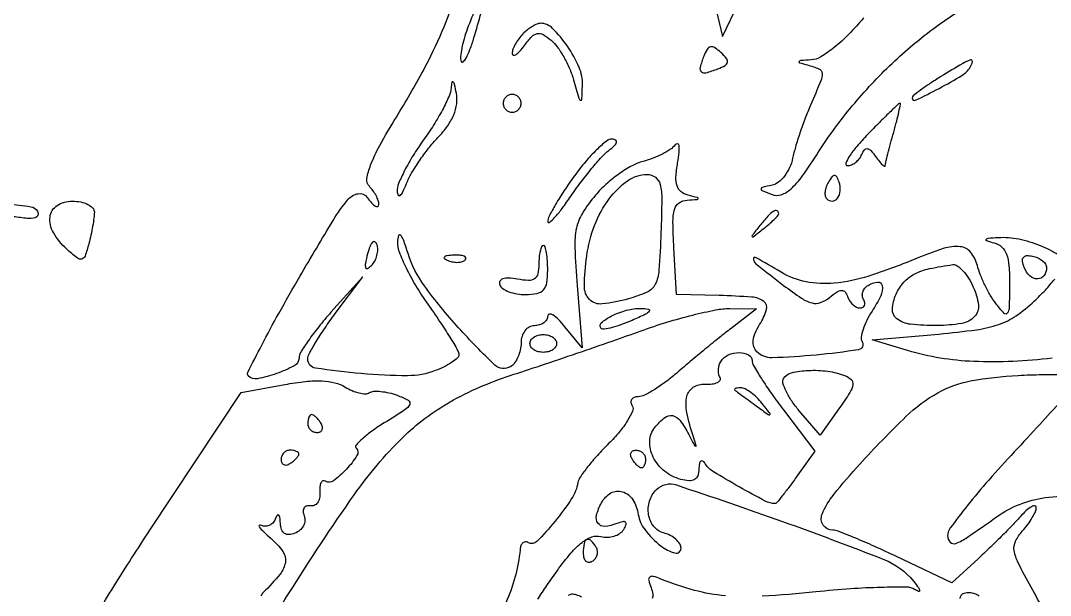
# Model space of a CAD drawing. Extents: x 4 to 800, y 0 to 528.
# Drawn here: x 583.7 to 699.6, y 246.7 to 311.3 of the extents above; entities that cross this region are included whole.
import ezdxf

# ---------------------------------------------------------------- set-up
doc = ezdxf.new("R2010")
doc.units = 0

msp = doc.modelspace()

# ---------------------------------------------------------------- linework, layer by layer
for points in [[(661.255782, 315.5), (662.663117, 309.5), (664.489076, 313.34183, -0.021257)], [(700.440828, 284.952369, 0.047251), (698.464655, 285.977931, 0.046603), (696.002379, 286.715744, 0.062841), (693.6849, 286.883999, 0.005107), (692.536333, 286.811247, 0.215331), (692.324996, 286.696435, 0.522736), (692.36989, 286.55837, 0.009365), (693.25, 286.310674, -0.124978), (694.077254, 285.854138, -0.116216), (694.613641, 285.046861, -0.07023), (694.899104, 283.738622, -0.020558), (694.968197, 281.676676, -0.004606), (694.923316, 279.009672, -0.148771), (694.720581, 278.400786, -0.480147), (694.35128, 278.379073, -0.021762), (693.424767, 279.5, -0.029379), (692.80456, 280.42937, -0.01881), (692.191219, 281.573438, -0.0189), (691.67325, 282.74367, -0.033235), (691.348163, 283.75, 0.10938), (690.599722, 285.245905, 0.200306), (689.418685, 285.881351, 0.104018), (687.513305, 285.672731, 0.019861), (684.229771, 284.451538, -0.021412), (679.124828, 282.570939, -0.053699), (675.24281, 281.772496, -0.073446), (672.07785, 281.934284, -0.083987), (669.25, 283.015788, 0.004894), (666.394918, 284.662185, 0.641142), (666.144015, 284.480414, 0.179306), (666.516038, 283.875325, 0.003276), (669.544927, 281.53353, 0.01476), (671.550575, 280.095354, 0.083548), (672.744315, 279.553848, 0.15126), (673.698868, 279.593094, 0.087389), (674.707548, 280.164841, -0.024286), (675.552459, 280.795813, -0.138661), (676.079303, 280.968837, -0.243174), (676.454568, 280.794304, -0.083623), (676.745955, 280.25, 0.065175), (676.979654, 279.772108, 0.064004), (677.32969, 279.367188, 0.069532), (677.737923, 279.093086, 0.113599), (678.14235, 279, 0.11052), (678.468735, 279.073036, 0.183092), (678.662424, 279.273452, 0.159957), (678.689326, 279.575155, 0.081499), (678.542705, 279.930902, -0.115573), (678.406437, 280.337401, -0.10045), (678.454464, 280.784938, -0.093349), (678.680279, 281.204961, -0.084644), (679.050219, 281.531037, -0.110511), (680.118368, 281.901022, -0.403005), (680.635349, 281.505662, -0.150098), (680.466893, 280.361928, -0.033971), (679.493707, 278.63074, 0.029582), (678.897008, 277.590736, 0.037906), (678.481641, 276.568542, 0.041703), (678.280615, 275.697567, 0.176048), (678.388002, 275.181216, -0.535571), (677.983939, 274.299761, -0.016077), (673.206815, 273.697411, -0.016237), (668.231149, 273.394484, -0.206287), (666.528258, 274.071742, -0.124627), (666.196298, 274.628784, -0.098489), (666.130862, 275.329583, -0.07474), (666.346708, 276.166372, -0.039171), (666.844329, 277.122338, 0.060886), (667.634419, 278.815395, 0.327218), (667.335487, 279.725158, 0.138338), (665.986243, 280.211449, 0.011838), (662.279697, 280.386969), (657.5, 280.5), (657.19774, 285.75, -0.010589), (657.092215, 288.653198, -0.072058), (657.275857, 290.072067, -0.173292), (657.78823, 290.796247, -0.137759), (658.69774, 291.116001, 0.002806), (659.829839, 291.19525, 0.347229), (659.928766, 291.286291, 0.382205), (659.859847, 291.393422, 0.002986), (658.788194, 291.68197, -0.101659), (657.99366, 292.075292, -0.150642), (657.552019, 292.707898, -0.095031), (657.430143, 293.710711, -0.025324), (657.622386, 295.315969, 0.015712), (657.791168, 296.527638, 0.063594), (657.77626, 297.271694, 0.344633), (657.589395, 297.449292, 0.266624), (657.324175, 297.329284, -0.087291), (656.813052, 296.831771, -0.029909), (655.922217, 296.300239, -0.028664), (654.848995, 295.819869, -0.029418), (653.737035, 295.470136, 0.063513), (652.49878, 294.985927, 0.02933), (651.029304, 294.068202, 0.028472), (649.576639, 292.908241, 0.035148), (648.371005, 291.664329, 0.035442), (646.899818, 289.64083, 0.089737), (646.229771, 287.957398, 0.060423), (646.056709, 285.774255, 0.009829), (646.317394, 281.523477), (646.88688, 274.5), (644.94344, 276.860784, 0.021658), (644.195674, 277.692919, 0.056025), (643.570885, 278.201795, 0.157931), (643.183108, 278.304246, 0.398201), (643, 278.110784, -0.134012), (642.884392, 277.687194, -0.100465), (642.559375, 277.326293, -0.087295), (642.073199, 277.083441, -0.072404), (641.5, 277, 0.128528), (640.92796, 276.850484, 0.100726), (640.440625, 276.429836, 0.089148), (640.112945, 275.800591, 0.075715), (640, 275.059017, -0.054823), (639.912393, 274.262416, -0.049362), (639.653039, 273.473764, -0.052449), (639.27134, 272.808907, -0.098128), (638.818856, 272.388047, -0.340612), (637.066075, 272.569223, -0.0188), (632.960342, 276.772758, -0.026426), (629.139206, 281.467276, -0.080447), (627.283249, 285.122731, 0.008914), (626.768204, 286.640813, 0.098155), (626.439126, 287.189056, 0.591398), (626.216007, 287.135961, 0.055017), (626.102088, 286.426022, 0.10374), (626.277948, 285.319104, 0.021952), (627.058113, 283.515196, 0.022097), (628.167688, 281.466049, 0.019399), (629.5, 279.42922, -0.006941), (630.840911, 277.486657, -0.009919), (631.971875, 275.723952, -0.006255), (632.86632, 274.225363, -0.132161), (633, 273.728447, -0.212334), (632.838503, 273.365302, -0.035278), (632.22132, 272.882967, -0.033416), (631.364403, 272.385443, -0.02398), (630.349175, 271.942657, -0.091081), (627.233931, 271.370434, -0.022463), (622.017543, 271.604915, -0.015079), (616.86823, 272.225796, -0.370888), (616, 273.235262, -0.125401), (616.148532, 273.81818, -0.011151), (616.909069, 275.14249, -0.014002), (617.909419, 276.697684, -0.010463), (619.094702, 278.356096), (622.189404, 282.5), (618.609579, 278.5, 0.01293), (617.237513, 276.884725, 0.017041), (616.076957, 275.339657, 0.014537), (615.204233, 274.010724, 0.135565), (615.014877, 273.358408, -0.273751), (614.486523, 272.49167, -0.037863), (612.474385, 271.609328, -0.038087), (610.338919, 271.037976, -0.247552), (609.310507, 271.35616, -0.324337), (609.248129, 271.747331, -0.002407), (610.825893, 274.823253, -0.007646), (612.742881, 278.382425, -0.004684), (615.106092, 282.522207, -0.003629), (618.851924, 288.837767, -0.040546), (620.558392, 291.209749, -0.179953), (621.682449, 291.838513, -0.280352), (622.677586, 291.426249, 0.024303), (623.18711, 290.796125, 0.072279), (623.611541, 290.440134, 0.237106), (623.86992, 290.417337, 0.307472), (624, 290.60887, 0.082416), (623.924293, 291.065049, 0.037462), (623.685908, 291.622947, 0.035779), (623.339934, 292.18696, 0.040934), (622.930752, 292.669248, -0.240916), (622.654305, 293.52467, -0.053119), (623.073156, 295.059652, -0.033759), (624.115645, 297.273943, -0.010435), (625.974486, 300.458316, 0.012749), (629.006009, 305.707236, 0.023902), (631.139373, 310.118465, 0.028872), (632.554761, 314.057769, 0.036446)], [(678.527866, 311.599311, -0.022632), (676.886229, 309.771284, -0.029863), (675.223915, 308.271324, -0.032478), (673.718132, 307.220112, -0.123144), (672.629538, 306.883999, 0.004618), (671.47589, 306.810464, 0.232336), (671.285262, 306.69891, 0.504464), (671.333969, 306.565337, 0.007774), (672.25, 306.310674, -0.038397), (673.513779, 305.874452, -0.280275), (673.868047, 305.373083, -0.115763), (673.730093, 304.528364, -0.005146), (672.561091, 301.783927, 0.012988), (671.96899, 300.331088, 0.009298), (671.37984, 298.678341, 0.009398), (670.87719, 297.081909, 0.019845), (670.560409, 295.823193, -0.055322), (670.215497, 294.773241, -0.055995), (669.649795, 293.829081, -0.061649), (668.960261, 293.124798, -0.119023), (668.249318, 292.793649, 0.006573), (667.13202, 292.553027, 0.347547), (667.003425, 292.39288, 0.303999), (667.123992, 292.209921, 0.005684), (668.241447, 291.755122, 0.176858), (669.27557, 291.729204, 0.104179), (670.353306, 292.364504, 0.052912), (671.652817, 293.831844, 0.012499), (673.487163, 296.547386, -0.031489), (677.275725, 301.721159, -0.02958), (681.759035, 306.493767, -0.030336), (686.638291, 310.577283, -0.038698), (691.609966, 313.686225, 0.010208)], [(582.246592, 290.708061, -0.015787), (584.820254, 290.37499, -0.217577), (585.583031, 289.865652, -0.225002), (585.633608, 289.411643, -0.259153), (585.312975, 289.123572, -0.078404), (584.439018, 289.063771, -0.015916), (582.892048, 289.2503, 0.073189)], [(699.747927, 273.347521, -0.039787), (690.934783, 272.976671, -0.063321), (683.5, 274.206658), (679.5, 275.402161), (687, 276.063128, 0.012063), (691.233925, 276.539435, 0.048875), (693.756341, 277.140227, 0.067257), (695.694353, 278.114476, 0.037959), (697.75, 279.763257, 0.017051), (698.994507, 281.009226, 0.02196), (700.045313, 282.239706, 0.020476)], [(610.573954, 241.795671, 0.005036), (613.818805, 246.832739, -0.012156), (621.229078, 257.983907, -0.045667), (626.648638, 264.390855, -0.066206), (632.010664, 268.42667, -0.049927), (638.77221, 271.391333, 0.002417), (642.239442, 272.533715, 0.001514), (646.286212, 273.902399, 0.001519), (650.263421, 275.274496, 0.002772), (653.5, 276.422254, -0.01258), (656.400008, 277.38705, -0.012844), (659.325, 278.197585, -0.012695), (661.897518, 278.770823, -0.050988), (663.5, 278.918628), (666.5, 278.888889), (663.634262, 276.694444, 0.0056), (662.311949, 275.658184, 0.002939), (660.689645, 274.341498, 0.002923), (659.042776, 272.97254, 0.004487), (657.634262, 271.765973, -0.018687), (656.338298, 270.718127, -0.022091), (655.036166, 269.830375, -0.021631), (653.887395, 269.18636, -0.114369), (653.190983, 269.015973, 0.083997), (652.738024, 268.933641, 0.160292), (652.450046, 268.707691, 0.17923), (652.371186, 268.375288, 0.108376), (652.50684, 267.988933, -0.245038), (652.549916, 267.399643, -0.037513), (651.98603, 266.323431, -0.034746), (651.065613, 265.053283, -0.023614), (649.856389, 263.738933, 0.013713), (648.588527, 262.414453, 0.01707), (647.488099, 261.113272, 0.015451), (646.646878, 259.976238, 0.111602), (646.393517, 259.348802, -0.105559), (645.694409, 257.556108, -0.026546), (643.823583, 255.018334, -0.020052), (641.768035, 252.714158, -0.352567), (640.840973, 252.598284, 0.141762), (640.512218, 252.689952, 0.171725), (640.213152, 252.580834, 0.129839), (639.991014, 252.271365, 0.069223), (639.88465, 251.809017, -0.043796), (639.349947, 248.792362, -0.04059), (638.289727, 245.833809, -0.043271)], [(698.834323, 244.931106, 0.00694), (697.401184, 247.583958, -0.010076), (695.93206, 250.344672, -0.078971), (695.488081, 251.724638, -0.153001), (695.645426, 252.765812, -0.070599), (696.420993, 253.912699, 0.024895), (697.022923, 254.648308, 0.027652), (697.526394, 255.415571, 0.028556), (697.877816, 256.110269, 0.1123), (697.966731, 256.578741, 0.404188), (697.794207, 256.744856, 0.134861), (697.421913, 256.64188, 0.054388), (696.84343, 256.205187, 0.022433), (696.15875, 255.5, -0.010892), (695.272195, 254.543694, -0.004537), (694.036496, 253.290636, -0.004486), (692.688605, 251.972261, -0.005789), (691.426203, 250.787271), (688.468367, 248.074541), (682.248016, 251.037271, 0.00553), (679.795648, 252.172224, 0.0077), (677.574416, 253.129698, 0.005019), (675.698093, 253.882502, 0.093146), (675.072849, 254, -0.251989), (673.997925, 254.57847, -0.247642), (673.877765, 255.802171, -0.072657), (675.188287, 258.025109, -0.015679), (678.10363, 261.42301, -0.015169), (683.313856, 266.787606, -0.06494), (686.883252, 269.444961, -0.082088), (690.589765, 270.783064, -0.033212), (695.943886, 271.40826, -0.006503), (698.649528, 271.507972, -0.010867), (700.927267, 271.51275, -0.004672)], [(590.531449, 241.581937, -0.008582), (594.170246, 247.665217, -0.00717), (598.235752, 254), (608.5, 269.5), (613.413982, 270.388138, -0.017955), (615.757826, 270.725375, -0.037211), (617.604581, 270.785615, -0.048408), (619.064045, 270.582147, -0.080923), (620.204659, 270.104261, 0.03826), (620.986789, 269.69532, 0.044387), (621.784747, 269.433921, 0.049765), (622.484614, 269.343558, 0.146671), (622.948324, 269.468062, -0.125914), (623.432067, 269.619327, -0.036658), (624.21877, 269.603018, -0.034317), (625.134447, 269.452786, -0.030782), (626.055799, 269.175062, -0.034364), (627.311502, 268.609754, -0.398635), (627.466542, 268.142567, -0.13981), (626.956853, 267.556793, -0.005837), (624.595553, 266.059055, 0.016543), (623.216143, 265.142125, 0.028741), (622.144864, 264.28076, 0.030131), (621.437619, 263.559921, 0.393925), (621.449583, 263.217084, -0.352981), (621.538867, 262.383807, -0.045253), (620.351788, 260.8617, -0.04415), (618.888482, 259.55282, -0.307989), (617.979258, 259.512819, 0.238488), (617.707142, 259.536099, 0.186411), (617.487407, 259.330788, 0.092938), (617.363343, 258.874328, 0.039697), (617.362905, 258.239238, -0.068828), (617.324816, 257.591964, -0.10692), (617.103112, 257.080815, -0.136402), (616.736727, 256.786113, -0.151096), (616.285988, 256.738004, 0.117711), (615.86543, 256.720856, 0.187734), (615.581778, 256.506899, 0.154942), (615.484399, 256.119013, 0.076382), (615.593459, 255.617046, -0.113852), (615.672793, 255.052767, -0.10031), (615.504249, 254.481718, -0.093879), (615.11267, 253.991661, -0.085966), (614.557471, 253.660427, -0.075212), (613.877747, 253.511091, -0.16824), (613.374177, 253.648959, -0.162991), (613.053484, 254.073391, -0.069617), (612.921053, 254.781385, 0.019881), (612.863281, 255.454151, 0.196694), (612.726606, 255.696303, 0.445455), (612.551994, 255.666399, 0.044984), (612.335642, 255.243769, -0.096578), (612.053352, 254.808917, -0.105177), (611.635855, 254.527642, -0.107513), (611.147724, 254.444312, -0.105037), (610.66459, 254.569957, 0.39056), (610.527093, 254.530277, 0.315201), (610.537627, 254.369751, 0.033983), (611.027462, 253.837751, 0.009368), (611.867758, 253.07054, -0.056239), (613.18079, 251.624443, -0.194092), (613.47765, 250.41885, -0.137732), (612.883917, 249.073903, -0.023988), (611, 247, 0.070377), (610.724625, 246.633883, 0.005226)], [(700.796875, 268.581304, -0.00456), (698.374999, 265.898128, -0.002872), (695.5, 262.806593, 0.008601), (692.626557, 259.644852, 0.012384), (690.203125, 256.742395, 0.008182), (688.29799, 254.25993, 0.160919), (688, 253.358006, 0.196487), (688.28732, 252.655092, 0.299793), (688.909924, 252.520956, 0.057371), (690.253439, 253.228879, 0.004741), (693.5, 255.493364, -0.121103), (698.968414, 257.661664, -0.075481), (705.898409, 257.563173, -0.081885)], [(641.906546, 246.263097, -0.008792), (642.903647, 247.781254, -0.006022), (644.086115, 249.470383, -0.019397), (645.601529, 251.416578, -0.051587), (646.867719, 252.637834, -0.079112), (647.972105, 253.250314, -0.15222), (648.973256, 253.296743, 0.070694), (649.719834, 253.21079, 0.067462), (650.473446, 253.333374, 0.072202), (651.119408, 253.637578, 0.108661), (651.551186, 254.082821, 0.041767), (651.829857, 254.6313, 0.326958), (651.764353, 254.892846, 0.241461), (651.456315, 254.961582, 0.028032), (650.761811, 254.73884, -0.071681), (649.421815, 254.434559, -0.261377), (648.658024, 254.785907, -0.226247), (648.491926, 255.681711, -0.057496), (649.050438, 257.094244, -0.140847), (650.111991, 258.186268, -0.209746), (651.417903, 258.325473, -0.176503), (652.574772, 257.433705, -0.104222), (653.191529, 255.780048, 0.129832), (653.948541, 254.026392, 0.05887), (655.726494, 252.241093, 0.102893), (657.314739, 251.444699, 0.492501), (658, 251.971648, 0.142366), (657.853723, 252.47497, 0.071497), (657.4193, 252.982016, 0.061919), (656.779204, 253.416136, 0.054177), (656.02315, 253.704197, -0.164559), (654.930199, 254.423348, -0.126068), (654.353951, 255.742612, -0.115015), (654.458516, 257.277589, -0.1227), (655.233412, 258.566745, -0.283823), (657.474222, 259.096848, -0.005292), (669.40058, 254.993265, -0.008253), (680.824612, 250.71306, -0.129355), (684.158639, 248.270588, -0.010681), (684.722163, 247.544331, -0.127488), (684.85451, 247.217653, -0.570259), (684.736233, 247.124794, -0.042458), (684.280458, 247.348234, 0.134691), (683.393042, 247.596612, 0.007627), (680.517165, 247.567515, 0.011244), (677.055115, 247.401705, 0.00798), (673.181795, 247.066596, -0.011403), (667.119049, 246.583854, -0.034777)], [(662.992452, 246.636986, -0.044749), (659.516732, 247.240203, -0.031154), (655.738659, 248.507192, 0.027685), (654.859279, 248.808893, 0.253185), (654.478053, 248.723321, 0.279834), (654.365168, 248.368883, 0.032269), (654.624435, 247.536324, -0.045941), (654.830492, 246.804864, -0.164695), (654.761938, 246.331052, -0.229884)], [(689.422619, 246.313028, -0.19843), (689.517428, 246.680271, -0.16414), (689.867832, 246.92051, -0.069015), (690.440983, 247, -0.087486), (691.036259, 246.89504, -0.094459), (691.542039, 246.593635, -0.100122)], [(646.837315, 246.46342, 0.06023), (646.206916, 246.727794, 0.075819), (645.666447, 246.795944, 0.192186), (645.309167, 246.642501, 0.128035)]]:
    msp.add_lwpolyline(points, format="xyb")
for points in [[(633.942408, 310.348522, 0.020915), (633.580461, 309.261766, 0.023445), (633.326104, 308.18894, 0.0236), (633.197028, 307.26444, 0.103689), (633.259965, 306.720104, 0.543073), (633.478783, 306.663291, 0.083317), (633.817071, 307.095988, 0.035136), (634.248466, 308.043965, 0.014759), (634.699206, 309.371582, 0.008454), (635.508708, 312.177451, 0.234952), (635.363139, 312.904662, 0.571914), (634.953723, 312.85225, 0.010282)], [(640.2, 309.8, 0.036824), (639.740791, 309.267666, 0.034294), (639.3525, 308.661356, 0.036129), (639.083728, 308.073483, 0.089385), (639, 307.60887, 0.334406), (639.137036, 307.426888, 0.21841), (639.408838, 307.468004, 0.066798), (639.855671, 307.854874, 0.023112), (640.391787, 308.521124, -0.031315), (641.207234, 309.501169, -0.158348), (641.823465, 309.837911, -0.179166), (642.475277, 309.727002, -0.042429), (643.395784, 309.086492, -0.063885), (644.078549, 308.354291, -0.027288), (644.800489, 307.223774, -0.026455), (645.448574, 305.918502, -0.031451), (645.913808, 304.624239, 0.001932), (646.514943, 302.580433, 0.194017), (646.697465, 302.351556, 0.557344), (646.839213, 302.429471, 0.004019), (646.909812, 304.061439, 0.112235), (646.53262, 306.040431, 0.047112), (645.210883, 308.425572, 0.046125), (643.555418, 310.421739, 0.199133), (642.161045, 311, 0.105848), (641.787671, 310.920063, 0.03184), (641.271057, 310.6475, 0.03034), (640.71533, 310.259259, 0.028743)], [(660.566356, 307.312325, 0.024762), (660.148829, 306.039165, 0.282176), (660.290129, 305.552674, 0.259036), (660.803548, 305.431842, 0.021709), (662.146014, 305.875526, 0.03543), (662.960066, 306.252262, 0.224375), (663.220065, 306.612562, 0.221305), (663.108567, 307.045717, 0.034496), (662.485908, 307.705453, 0.040389), (661.796362, 308.245718, 0.199037), (661.321435, 308.337514, 0.208898), (660.935551, 308.065576, 0.044688)], [(687.25, 305.01096, 0.00918), (686.004525, 304.219855, 0.013931), (684.954687, 303.482803, 0.008526), (684.118597, 302.837888, 0.228013), (684, 302.591343, 0.552315), (684.392054, 302.344694, 0.010106), (687.02928, 303.677327, 0.013895), (689.604247, 305.137639, 0.118942), (690.539136, 306.063324, 0.090941), (690.784648, 306.692215, 0.569666), (690.579394, 306.874418, 0.055975), (689.694321, 306.477582, 0.003551)], [(632.136182, 303.741341, -0.085185), (631.900215, 302.806463, -0.017845), (631.158753, 301.282758, -0.01823), (630.158421, 299.555827, -0.016359), (629, 297.841303, 0.017713), (627.856153, 296.13843, 0.020822), (626.89987, 294.446465, 0.020241), (626.217995, 292.968718, 0.10828), (626.063386, 292.099962, 0.111383), (626.173448, 291.688627, 0.480807), (626.387169, 291.64727, 0.104525), (626.711073, 292.066954, 0.017648), (627.120728, 293, -0.037825), (627.679934, 294.145821, -0.01767), (628.564825, 295.541735, -0.017392), (629.600912, 296.947632, -0.023286), (630.641035, 298.142076, 0.035236), (631.727288, 299.451346, 0.057087), (632.430218, 300.713716, 0.067036), (632.756709, 301.940269, 0.078622), (632.719876, 303.142076, 0.009415), (632.519143, 304.100815, 0.137613), (632.355452, 304.401357, 0.606856), (632.218616, 304.360175, 0.027581)], [(638, 302, 0.099038), (638.076342, 301.618362, 0.097945), (638.29375, 301.29375, 0.097945), (638.618362, 301.076342, 0.099038), (639, 301, 0.099038), (639.381638, 301.076342, 0.097945), (639.70625, 301.29375, 0.097945), (639.923658, 301.618362, 0.099038), (640, 302, 0.099038), (639.923658, 302.381638, 0.097945), (639.70625, 302.70625, 0.097945), (639.381638, 302.923658, 0.099038), (639, 303, 0.099038), (638.618362, 302.923658, 0.097945), (638.29375, 302.70625, 0.097945), (638.076342, 302.381638, 0.099038)], [(679, 298.5, 0.015441), (677.775217, 297.155669, 0.032697), (676.931059, 296.028125, 0.055563), (676.542448, 295.255966, 0.522535), (676.7205, 295, 0.099353), (677.183808, 295.09298, 0.065359), (677.655429, 295.367188, 0.062216), (678.063551, 295.772096, 0.070018), (678.340536, 296.25, -0.068328), (678.64021, 296.771084, -0.274217), (678.968314, 296.901057, -0.172412), (679.36189, 296.686265, -0.02856), (679.908556, 296, 0.015567), (680.317503, 295.458335, 0.036902), (680.662257, 295.089439, 0.086859), (680.887646, 294.944285, 0.526809), (680.984687, 295.006602, -0.051086), (681.029223, 295.34126, -0.003151), (681.268746, 296.317138, -0.004651), (681.572777, 297.477333, -0.003428), (681.930194, 298.756602, 0.006256), (682.270148, 300.000471, 0.010711), (682.518398, 301.047252, 0.004735), (682.696138, 301.91531, 0.471786), (682.626361, 302, 0.192803), (682.47132, 301.937907, 0.001451), (681.464581, 300.971875, 0.005113), (680.31727, 299.841655, 0.003225)], [(646.006272, 293.849962, 0.01048), (644.854886, 292.188298, 0.013933), (643.883093, 290.628329, 0.011201), (643.145785, 289.300439, 0.121711), (643, 288.710415, 0.622754), (643.192782, 288.615661, 0.043663), (643.772104, 289.149333, 0.024591), (644.618396, 290.174833, 0.011136), (645.628439, 291.594127, -0.01232), (646.753745, 293.167491, -0.012121), (647.961107, 294.692231, -0.012078), (649.082922, 295.976076, -0.044477), (649.878439, 296.701871, 0.024591), (650.520209, 297.242292, 0.133735), (650.757869, 297.62488, 0.358572), (650.657218, 297.86386, 0.11501), (650.256272, 297.968197, 0.176975), (649.603096, 297.748287, 0.023648), (648.494797, 296.771584, 0.024966), (647.248436, 295.436977, 0.018599)], [(655.746757, 287.4802, -0.007833), (655.518903, 283.22484, -0.096814), (655.100474, 281.665659, -0.174307), (654.182174, 280.774433, -0.03884), (652.093846, 280.017692, -0.03814), (649.141398, 279.438345, -0.232502), (647.716582, 279.941339, -0.201688), (647.122317, 281.444401, -0.02868), (647.389527, 284.825256, -0.058188), (648.281074, 288.281336, -0.067055), (649.919955, 291.262738, -0.078809), (651.99528, 293.303411, -0.156173), (654.171071, 294, -0.160934), (655.111537, 293.689246, -0.175624), (655.641064, 292.889473, -0.061481), (655.833272, 291.215527, -0.007336)], [(674.582949, 293.134215, 0.052326), (674.327923, 292.604943, 0.061761), (674.20609, 292.06291, 0.07231), (674.228156, 291.59012, 0.149701), (674.399864, 291.266802, 0.208213), (675.031223, 291.018401, 0.228122), (675.610436, 291.323111, 0.143258), (675.913564, 292.144952, 0.097944), (675.787251, 293.138246, 0.033951), (675.536207, 293.749629, 0.286646), (675.294341, 293.899578, 0.233206), (675.012891, 293.759582, 0.024362)], [(591.986345, 289.75, -0.030841), (591.940206, 289.115459, -0.01027), (591.796506, 288.194507, -0.010179), (591.595103, 287.178437, -0.011424), (591.35926, 286.210023, -0.018314), (590.935635, 284.832538, -0.255588), (590.563752, 284.496129, -0.231378), (590.053735, 284.610104, -0.015239), (588.872914, 285.615011, -0.076793), (587.372413, 287.463176, -0.162557), (586.998795, 289.247859, -0.226937), (587.792023, 290.506794, -0.141493), (589.5, 291, -0.048065), (590.455786, 290.907908, -0.06854), (591.261614, 290.632812, -0.08929), (591.801827, 290.227275, -0.192233)], [(666.872445, 288.25, 0.001576), (665.99236, 287.120493, 0.377591), (666, 287, 0.377591), (666.120493, 286.99236, 0.001576), (667.25, 287.872445, 0.012436), (667.920402, 288.425681, 0.017649), (668.485937, 288.952641, 0.013803), (668.91885, 289.410139, 0.184603), (669, 289.622445, 0.307699), (668.806605, 289.90695, 0.241985), (668.426111, 289.869516, 0.065617), (667.76332, 289.306759, 0.017685)], [(622.731213, 285.080159, 0.013933), (622.479614, 283.995419, 0.131195), (622.508441, 283.522275, 0.470166), (622.72933, 283.436586, 0.069225), (623.16845, 283.76845, 0.0741), (623.539971, 284.270088, 0.058506), (623.7862, 284.899953, 0.059552), (623.8766, 285.556574, 0.085105), (623.787763, 286.13671, 0.170804), (623.564152, 286.424773, 0.353106), (623.298474, 286.396366, 0.106885), (623.004403, 285.940026, 0.02593)], [(642, 283.883423, -0.052982), (641.888098, 282.830339, -0.191475), (641.519882, 282.280516, -0.163011), (640.829037, 282.082498, -0.036228), (639.591295, 282.227299, 0.031133), (638.609907, 282.352248, 0.093447), (637.942076, 282.270391, 0.200119), (637.623934, 282.000603, 0.212841), (637.60235, 281.593876, 0.156223), (637.939433, 281.173909, 0.056259), (638.629933, 280.821326, 0.04899), (639.527666, 280.580772, 0.040999), (640.511055, 280.5, 0.046943), (641.802628, 280.621529, 0.163317), (642.523732, 281.026221, 0.148378), (642.894538, 281.811816, 0.036616), (643, 283.25, 0.017105), (642.963927, 284.30417, 0.027868), (642.853125, 285.192187, 0.026982), (642.695516, 285.853967, 0.332234), (642.5, 286, 0.303087), (642.306109, 285.87058, 0.04044), (642.146875, 285.378255, 0.035732), (642.036168, 284.694618, 0.022282)], [(631.8125, 284.316886, 0.051402), (632.359369, 284.160852, 0.05415), (632.916927, 284.123424, 0.060344), (633.402231, 284.202593, 0.126455), (633.729167, 284.395833, 0.296942), (633.77538, 284.614691, 0.208169), (633.592839, 284.799335, 0.077125), (633.112848, 284.910055, 0.028489), (632.416667, 284.921053, 0.018894), (631.670344, 284.862007, 0.168741), (631.37858, 284.720685, 0.470617), (631.395823, 284.538436, 0.054073)], [(699.127821, 283.525, -0.162576), (698.850833, 282.628265, -0.242341), (698.134707, 282.261463, -0.187152), (697.257045, 282.604075, -0.116064), (696.626714, 283.530385, -0.049503), (696.430496, 284.246378, -0.200672), (696.53038, 284.677779, -0.228595), (696.893064, 284.874843, -0.063478), (697.556328, 284.822649, -0.056686), (698.15046, 284.626703, -0.064696), (698.657046, 284.308372, -0.074691), (699.00395, 283.921862, -0.14082)], [(690.890655, 281.340642, -0.07576), (691.456711, 279.344309, -0.223276), (691.026685, 278.021375, -0.164787), (689.580491, 277.249006, -0.039559), (686.831787, 277.015313, -0.02664), (683.82592, 277.158286, -0.137946), (682.293378, 277.761462, -0.248158), (681.78649, 278.851747, -0.094334), (682.196747, 280.532467, -0.074638), (683.068636, 281.873392, -0.091472), (684.244787, 282.791561, -0.066515), (685.964031, 283.414387, -0.022597), (688.589485, 283.863818, -0.189794), (689.09139, 283.735247, -0.051416), (689.714866, 283.17881, -0.044394), (690.346812, 282.348705, -0.03362)], [(652.5, 277.596753, -0.016168), (651.316424, 277.123704, -0.023518), (650.242882, 276.790596, -0.020643), (649.366318, 276.601413, -0.226388), (649.02896, 276.69623, -0.449182), (649.024567, 277.307107, -0.067249), (650.171676, 278.090783, -0.050871), (651.87294, 278.737743, -0.069269), (653.5, 278.939583, -0.039777), (654.330926, 278.860905, -0.558367), (654.421528, 278.633003, -0.122118), (653.987353, 278.276362, -0.008019)], [(644, 275, -0.148195), (643.884432, 274.618646, -0.098894), (643.559375, 274.29375, -0.082425), (643.073457, 274.074694, -0.064853), (642.5, 274, -0.064853), (641.926543, 274.074694, -0.082425), (641.440625, 274.29375, -0.098894), (641.115568, 274.618646, -0.148195), (641, 275, -0.148195), (641.115568, 275.381354, -0.098894), (641.440625, 275.70625, -0.082425), (641.926543, 275.925306, -0.064853), (642.5, 276, -0.064853), (643.073457, 275.925306, -0.082425), (643.559375, 275.70625, -0.098894), (643.884432, 275.381354, -0.148195)], [(666, 273.076596, 0.133504), (666.153958, 272.510268, 0.008958), (667.037537, 271.065195, 0.012383), (668.179054, 269.365721, 0.008934), (669.532042, 267.525966), (673.064084, 262.898739), (670.963948, 259.949369, -0.005853), (670.138886, 258.818918, -0.009113), (669.398985, 257.866377, -0.003979), (668.753291, 257.078588, -0.222634), (668.585544, 257, -0.121583), (667.486824, 257.271179, -0.007661), (664.540339, 258.878087, -0.008258), (661.662638, 260.5685, -0.106674), (660.765313, 261.421665, 0.068943), (660.459847, 261.759079, 0.352055), (660.224264, 261.763879, 0.196885), (660.062092, 261.484131, 0.031841), (660.015313, 260.84362, -0.084317), (659.886058, 260.123009, -0.18262), (659.525989, 259.701524, -0.143927), (658.90537, 259.56491, -0.046673), (657.968333, 259.718532, -0.106431), (656.146993, 260.63877, -0.107476), (654.87333, 262.224268, -0.122784), (654.474251, 264.023358, -0.168228), (655.053051, 265.563922, -0.050865), (656.181657, 266.672462, -0.224787), (657.064143, 266.881478, -0.186729), (657.897527, 266.336821, -0.034616), (658.878116, 264.75, 0.0023), (659.49513, 263.590189, 0.158137), (659.653218, 263.438845, 0.657139), (659.720511, 263.497016, 0.004179), (659.395748, 264.5, -0.029222), (658.653965, 267.254332, -0.105724), (658.664831, 269.05986, -0.20085), (659.373889, 270.06768, -0.149833), (660.700279, 270.425941, 0.035255), (661.509042, 270.455744, 0.077692), (662.104621, 270.615704, 0.154658), (662.393396, 270.871208, 0.280299), (662.391262, 271.175941, -0.094055), (662.242081, 271.565159, -0.05957), (662.213119, 272.051683, -0.057045), (662.301557, 272.556258, -0.066623), (662.5, 273, -0.152604), (663.31222, 273.704294, -0.097709), (664.54139, 273.974878, -0.122481), (665.592233, 273.737829, -0.283548)], [(676.41186, 271.395449, -0.096736), (677.142674, 270.937998, -0.249895), (677.337424, 270.36735, -0.102969), (677.002941, 269.49487, -0.011869), (675.819787, 267.746914), (673.652279, 264.70293), (671.311852, 267.423839, -0.027145), (670.457479, 268.53362, -0.037711), (669.827334, 269.617971, -0.041836), (669.472471, 270.539946, -0.212455), (669.54473, 271.072374, -0.200839), (670.435061, 271.709088, -0.044379), (672.334027, 271.968395, -0.04421), (674.504243, 271.878604, -0.059243)], [(664.083333, 269.717032, -0.006866), (664.344143, 269.534628, -0.000676), (664.965104, 269.086246, -0.000854), (665.703647, 268.549513, -0.000677), (666.5, 267.967032, 0.001613), (667.813734, 267.009889, 0.268706), (667.983598, 266.992604, 0.484056), (668.013098, 267.11031, 0.002253), (667.127555, 268.25, 0.033687), (666.52532, 268.919689, 0.036088), (665.851526, 269.485937, 0.038743), (665.206305, 269.880901, 0.118513), (664.710889, 270, 0.025033), (664.335842, 269.981211, 0.081051), (664.095803, 269.916878, 0.280207), (664.031105, 269.82247, 0.262974)], [(616, 266, 0.105053), (616.081062, 265.618444, 0.099167), (616.311086, 265.29375, 0.09642), (616.654762, 265.076123, 0.093332), (617.059017, 265, 0.108972), (617.413961, 265.078288, 0.182303), (617.6254, 265.29375, 0.161196), (617.656512, 265.6179, 0.082592), (617.5, 266, 0.029505), (617.231006, 266.382774, 0.035638), (616.933975, 266.70625, 0.038439), (616.65171, 266.934461, 0.151918), (616.440983, 267, 0.210953), (616.272352, 266.92554, 0.081139), (616.129539, 266.70625, 0.061769), (616.032345, 266.382849, 0.042167)], [(613, 261.940983, 0.108972), (613.078288, 261.586039, 0.182303), (613.29375, 261.3746, 0.161196), (613.6179, 261.343488, 0.082592), (614, 261.5, 0.029505), (614.382774, 261.768994, 0.035638), (614.70625, 262.066025, 0.038439), (614.934461, 262.34829, 0.151918), (615, 262.559017, 0.210953), (614.92554, 262.727648, 0.081139), (614.70625, 262.870461, 0.061769), (614.382849, 262.967655, 0.042167), (614, 263, 0.105053), (613.618444, 262.918938, 0.099167), (613.29375, 262.688914, 0.09642), (613.076123, 262.345238, 0.093332)], [(654, 262, -0.042167), (653.967655, 261.617151, -0.061769), (653.870461, 261.29375, -0.081139), (653.727648, 261.07446, -0.210953), (653.559017, 261, -0.151918), (653.34829, 261.065539, -0.038439), (653.066025, 261.29375, -0.035638), (652.768994, 261.617226, -0.029505), (652.5, 262, -0.082592), (652.343488, 262.3821, -0.161196), (652.3746, 262.70625, -0.182303), (652.586039, 262.921712, -0.108972), (652.940983, 263, -0.093332), (653.345238, 262.923877, -0.09642), (653.688914, 262.70625, -0.099167), (653.918938, 262.381556, -0.105053)], [(647, 251.440983, 0.067432), (647.074611, 250.890269, 0.140899), (647.298542, 250.524436, 0.190788), (647.63036, 250.397824, 0.136093), (648.016312, 250.510081, 0.090427), (648.360589, 250.820631, 0.095498), (648.565079, 251.22714, 0.099685), (648.598899, 251.665803, 0.108373), (648.457295, 252.069098, 0.050477), (647.86686, 252.838655, 0.315493), (647.407182, 252.933879, 0.25701), (647.085158, 252.519563, 0.039415)]]:
    msp.add_lwpolyline(points, format="xyb", close=True)

doc.saveas('drawing.dxf')
